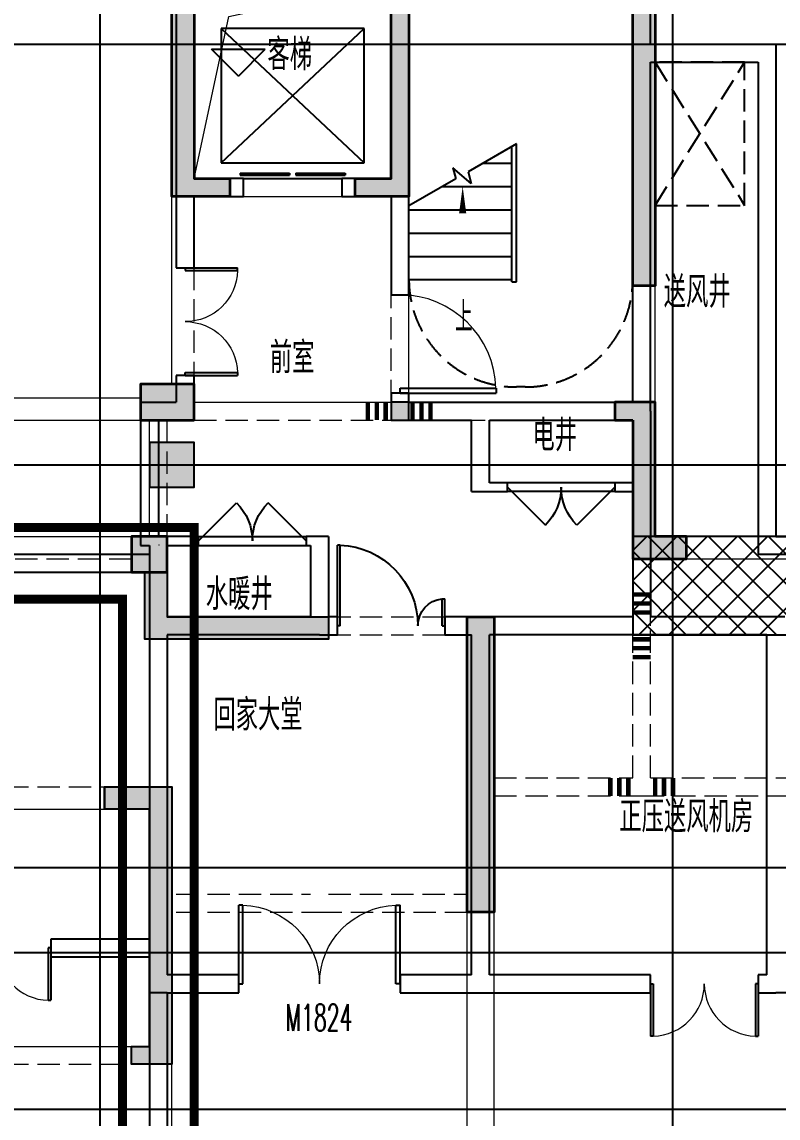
# Model space of a CAD drawing. Extents: x 369444 to 684549, y -549309 to 575337.
# Drawn here: x 544050 to 552498, y 211206 to 223457 of the extents above; entities that cross this region are included whole.
import ezdxf

# ---------------------------------------------------------------- set-up
doc = ezdxf.new("R2010")
doc.units = 0
doc.header["$LTSCALE"] = 1000
doc.header["$MEASUREMENT"] = 0
doc.linetypes.add('DASH', pattern=[0.35, 0.25, -0.1])
doc.linetypes.add('线型3', pattern=[500, 300, -200])
for name, color, linetype in [('COLUMN', 9, 'Continuous'), ('DIM_LEAD', 3, 'Continuous'), ('DIM_SYMB', 3, 'Continuous'), ('DOTE', 1, 'Continuous'), ('EVTR', 2, 'Continuous'), ('PKPM_WPJ', 7, 'Continuous'), ('PUB_TEXT', 7, 'Continuous'), ('STAIR', 2, 'Continuous'), ('WALL', 9, 'Continuous'), ('WINDOW', 4, 'Continuous'), ('WINDOW_TEXT', 7, 'Continuous'), ('图层2', 7, 'Continuous'), ('填充', 8, 'Continuous'), ('平面文字图层', 7, 'Continuous'), ('构造柱', 6, 'Continuous'), ('砼墙', 151, 'Continuous'), ('防火分区线', 7, 'Continuous'), ('风井', 7, 'Continuous')]:
    doc.layers.add(name, color=color, linetype=linetype)
for name, color, linetype, lineweight in [('柱', 2, 'Continuous', 35), ('梁', 4, 'Continuous', 18), ('梁虚线', 134, '线型3', 18), ('次梁箍筋', 1, 'Continuous', 40), ('洞口边线', 9, 'Continuous', 18), ('门虚线', 2, 'Continuous', 18)]:
    doc.layers.add(name, color=color, linetype=linetype, lineweight=lineweight)
doc.styles.add('_TCH_DIM', font='SIMPLEX', dxfattribs={"bigfont": 'GBCBIG'})
doc.styles.add('_TCH_WINDOW', font='SIMPLEX', dxfattribs={"height": 3.5, "bigfont": 'GBCBIG'})
doc.styles.add('HNSJY', font='hnsjy-07.shx', dxfattribs={"width": 0.8, "bigfont": 'hnsjy-hz.shx'})

# ---------------------------------------------------------------- blocks, each defined once
blk = doc.blocks.new('561h56dgfghf')
at = {"layer": '填充'}
h = blk.add_hatch(color=0, dxfattribs=at)
h.dxf.hatch_style = 1
h.paths.add_polyline_path([(-2797395, 482826), (-2794745, 482826), (-2794745, 482576), (-2794745, 480176), (-2795345, 480176), (-2795345, 480376), (-2794945, 480376), (-2794945, 482576), (-2797145, 482576), (-2797145, 480376), (-2796745, 480376), (-2796745, 480176), (-2797395, 480176)])
h = blk.add_hatch(color=0, dxfattribs=at)
h.dxf.hatch_style = 1
h.paths.add_polyline_path([(-2792245, 482576), (-2792647, 482576), (-2792647, 482826), (-2791995, 482826), (-2791995, 479176), (-2792245, 479176)])
h = blk.add_hatch(color=0, dxfattribs=at)
h.dxf.hatch_style = 1
h.paths.add_polyline_path([(-2797145, 477676), (-2797145, 478076), (-2797745, 478076), (-2797745, 477676)])
h = blk.add_hatch(color=0, dxfattribs=at)
h.dxf.hatch_style = 1
h.paths.add_polyline_path([(-2791645, 476376), (-2791995, 476376), (-2791995, 477876), (-2792245, 477876), (-2792245, 476126), (-2791645, 476126)])
h.paths.add_polyline_path([(-2792445, 477676), (-2792245, 477676), (-2792245, 477876), (-2792445, 477876)], flags=16)
h = blk.add_hatch(color=0, dxfattribs=at)
h.dxf.hatch_style = 1
h.paths.add_polyline_path([(-2797695, 475976), (-2797445, 475976), (-2797445, 476376), (-2797845, 476376), (-2797845, 475976)])
h = blk.add_hatch(color=0, dxfattribs=at)
h.dxf.hatch_style = 1
h.paths.add_polyline_path([(-2797695, 475976), (-2797445, 475976), (-2797445, 475476), (-2795645, 475476), (-2795645, 475226), (-2797695, 475226)])
h = blk.add_hatch(color=0, dxfattribs=at)
h.dxf.hatch_style = 1
h.paths.add_polyline_path([(-2794095, 472176), (-2794095, 475476), (-2793795, 475476), (-2793795, 472176)])
h = blk.add_hatch(color=0, dxfattribs=at)
h.dxf.hatch_style = 1
h.paths.add_polyline_path([(-2797645, 470476), (-2797395, 470476), (-2797395, 473576), (-2798145, 473576), (-2798145, 473326), (-2797645, 473326), (-2797645, 470676), (-2797845, 470676), (-2797845, 470476)])
at = {"layer": '柱', "color": 0, "ltscale": 1}
for points in [[(-2797145, 477676), (-2797145, 478076), (-2797745, 478076), (-2797745, 477676)], [(-2797695, 475976), (-2797445, 475976), (-2797445, 476376), (-2797845, 476376), (-2797845, 475976)]]:
    blk.add_lwpolyline(points, close=True, dxfattribs=at)
at = {"layer": '砼墙', "color": 0, "lineweight": 35, "ltscale": 1}
for points in [[(-2797395, 482826), (-2794745, 482826), (-2794745, 482576), (-2794745, 480176), (-2795345, 480176), (-2795345, 480376), (-2794945, 480376), (-2794945, 482576), (-2797145, 482576), (-2797145, 480376), (-2796745, 480376), (-2796745, 480176), (-2797395, 480176)], [(-2792245, 482576), (-2792647, 482576), (-2792647, 482826), (-2791995, 482826), (-2791995, 479176), (-2792245, 479176)], [(-2794095, 472176), (-2794095, 475476), (-2793795, 475476), (-2793795, 472176)]]:
    blk.add_lwpolyline(points, close=True, dxfattribs=at)
for points in [[(-2792245, 477876), (-2792445, 477876), (-2792445, 477676), (-2792245, 477676)], [(-2792245, 477676), (-2792245, 476126), (-2791645, 476126), (-2791645, 476376), (-2791995, 476376), (-2791995, 477876), (-2792245, 477876)]]:
    blk.add_lwpolyline(points, dxfattribs=at)
at = {"layer": '砼墙', "color": 0}
blk.add_lwpolyline([(-2797695, 475976), (-2797445, 475976), (-2797445, 475476), (-2795645, 475476), (-2795645, 475226), (-2797695, 475226)], close=True, dxfattribs=at)
blk.add_lwpolyline([(-2797645, 470476), (-2797845, 470476), (-2797845, 470676), (-2797645, 470676), (-2797645, 473326), (-2798145, 473326), (-2798145, 473576), (-2797395, 473576), (-2797395, 470476), (-2797645, 470476)], dxfattribs=at)
blk = doc.blocks.new('A$C6F0867FE')
at = {"layer": '构造柱'}
for points in [[(100, -5000), (-100, -5000), (-100, -5200), (100, -5200)], [(17700, -5000), (17900, -5000), (17900, -5200), (17700, -5200)]]:
    blk.add_hatch(color=256, dxfattribs=at).paths.add_polyline_path(points)
for points in [[(-100, -5000), (100, -5000), (100, -5200), (-100, -5200)], [(17900, -5000), (17700, -5000), (17700, -5200), (17900, -5200)]]:
    blk.add_lwpolyline(points, close=True, dxfattribs=at)
blk = doc.blocks.new('$DorLib2D$00000116')
at = {"color": 0}
for p, q in [((-0.5, 0), (-0.146, 0.354)), ((0.5, 0), (0.146, 0.354))]:
    blk.add_line(p, q, dxfattribs=at)
for centre, start, end in [((-0.5, 0), 0, 45), ((0.5, 0), 135, 180)]:
    blk.add_arc(centre, 0.5, start, end, dxfattribs=at)
blk = doc.blocks.new('$DorLib2D$00000001')
for p, q in [((0.45, 0.975), (0.5, 0.975)), ((0.45, 0), (0.45, 0.975)), ((0.5, 0), (0.5, 0.975)), ((0.5, 0), (0.45, 0))]:
    blk.add_line(p, q)
at = {"lineweight": 13}
blk.add_arc((0.475, 0), 0.975, 91.4693, 180, dxfattribs=at)
blk = doc.blocks.new('$DORLIB2D$00000127')
at = {"color": 0}
for points in [[(-0.533, 0.795), (-0.533, 0.69)], [(-0.033, 0.795), (-0.533, 0.795)], [(-0.033, 0.795), (-0.033, 0.69)], [(0.533, 0.795), (0.033, 0.795)], [(0.033, 0.795), (0.033, 0.69)], [(0.533, 0.795), (0.533, 0.69)], [(-0.033, 0.69), (-0.533, 0.69)], [(0.533, 0.69), (0.033, 0.69)], [(0.5, 0.5), (-0.5, 0.5)]]:
    blk.add_lwpolyline(points, dxfattribs=at)
blk = doc.blocks.new('$DorLib2D$00000002')
for p, q in [((-0.5, 0), (-0.5, 0.4875)), ((-0.475, 0.4875), (-0.5, 0.4875)), ((-0.475, 0), (-0.475, 0.4875)), ((0.475, 0), (0.475, 0.4875)), ((0.475, 0.4875), (0.5, 0.4875)), ((0.5, 0), (0.5, 0.4875)), ((-0.5, 0), (-0.475, 0)), ((0.5, 0), (0.475, 0))]:
    blk.add_line(p, q)
at = {"lineweight": 13}
for centre, start, end in [((-0.4875, 0), 0, 88.53072), ((0.4875, 0), 91.46928, 180)]:
    blk.add_arc(centre, 0.4875, start, end, dxfattribs=at)
blk = doc.blocks.new('$DorLib2D$00000225')
at = {"color": 0}
for p, q in [((0.475, -0.001), (0.475, 0.752)), ((0.475, 0.752), (0.5, 0.752)), ((0.5, -0.001), (0.5, 0.752)), ((-0.5, 0), (-0.5, 0.252)), ((-0.475, 0.252), (-0.5, 0.252)), ((-0.475, 0), (-0.475, 0.252)), ((-0.475, 0), (-0.5, 0)), ((0.475, -0.001), (0.5, -0.001))]:
    blk.add_line(p, q, dxfattribs=at)
for centre, radius, start, end in [((0.505, -0.002), 0.755, 92.2493, 179.7238), ((-0.501, 0.003), 0.251, 359.7899, 84.0974)]:
    blk.add_arc(centre, radius, start, end, dxfattribs=at)
blk = doc.blocks.new('column500')
h = blk.add_hatch(color=0)
h.dxf.hatch_style = 1
h.paths.add_polyline_path([(-216381, -381440), (-215881, -381440), (-215881, -380940), (-216381, -380940)])
at = {"color": 0}
blk.add_lwpolyline([(-216381, -381440), (-215881, -381440), (-215881, -380940), (-216381, -380940)], close=True, dxfattribs=at)
blk = doc.blocks.new('8#梁图')
at = {"layer": '柱', "color": 0, "ltscale": 1}
for p, q in [((1113664, -66396), (1113664, -66796)), ((1114264, -66396), (1113664, -66396)), ((1114264, -66796), (1114264, -66396)), ((1113664, -66796), (1114264, -66796)), ((1113564, -68096), (1113564, -68496)), ((1113964, -68096), (1113564, -68096)), ((1113964, -68496), (1113964, -68096)), ((1113564, -68496), (1113714, -68496)), ((1113714, -68496), (1113964, -68496))]:
    blk.add_line(p, q, dxfattribs=at)
at = {"layer": '梁', "color": 0, "lineweight": 18, "ltscale": 1}
for p, q in [((1114014, -66396), (1114014, -64296)), ((1116664, -65126), (1116664, -64296)), ((1116664, -66596), (1116664, -65126)), ((1110964, -66546), (1113664, -66546)), ((1114264, -66596), (1116564, -66596)), ((1116564, -66596), (1119164, -66596)), ((1110964, -66796), (1113664, -66796)), ((1113764, -68096), (1113764, -66796)), ((1101764, -68096), (1113564, -68096)), ((1112164, -71146), (1113264, -71146)), ((1112164, -73796), (1113764, -73796))]:
    blk.add_line(p, q, dxfattribs=at)
at = {"layer": '梁虚线', "color": 0, "linetype": 'DASH', "lineweight": 18, "ltscale": 1}
for p, q in [((1114264, -66396), (1114264, -64296)), ((1116464, -65126), (1116464, -64296)), ((1116464, -66596), (1116464, -65126)), ((1113964, -68096), (1113964, -66796)), ((1114264, -66796), (1116564, -66796)), ((1116564, -66796), (1119164, -66796)), ((1101764, -68346), (1113564, -68346)), ((1119164, -68996), (1119164, -68346)), ((1119364, -69096), (1119364, -68346)), ((1115764, -68996), (1117314, -68996)), ((1117614, -68996), (1119164, -68996)), ((1115764, -69196), (1117314, -69196)), ((1117614, -69196), (1119164, -69196)), ((1119164, -70796), (1119164, -69196)), ((1119364, -70796), (1119364, -69096)), ((1113764, -70896), (1113764, -69246)), ((1113964, -70896), (1113964, -69246)), ((1117614, -70796), (1119164, -70796)), ((1119364, -70796), (1121614, -70796)), ((1112164, -70896), (1113264, -70896)), ((1117614, -70996), (1119264, -70996)), ((1119264, -70996), (1121614, -70996)), ((1114064, -72096), (1115564, -72096)), ((1115764, -72096), (1117314, -72096)), ((1114064, -72296), (1115664, -72296)), ((1115664, -72296), (1117314, -72296)), ((1112164, -73996), (1113564, -73996))]:
    blk.add_line(p, q, dxfattribs=at)
at = {"layer": '次梁箍筋', "color": 0, "linetype": 'Continuous', "const_width": 50}
for points in [[(1116204, -66596), (1116204, -66796)], [(1116304, -66596), (1116304, -66796)], [(1116404, -66596), (1116404, -66796)], [(1116704, -66596), (1116704, -66796)], [(1116804, -66596), (1116804, -66796)], [(1116904, -66596), (1116904, -66796)], [(1119164, -68746), (1119364, -68746)], [(1119164, -68846), (1119364, -68846)], [(1119164, -68946), (1119364, -68946)], [(1119164, -69246), (1119364, -69246)], [(1119164, -69346), (1119364, -69346)], [(1119164, -69446), (1119364, -69446)], [(1118914, -70796), (1118914, -70996)], [(1119014, -70796), (1119014, -70996)], [(1119114, -70796), (1119114, -70996)], [(1119414, -70796), (1119414, -70996)], [(1119514, -70796), (1119514, -70996)], [(1119614, -70796), (1119614, -70996)]]:
    blk.add_lwpolyline(points, dxfattribs=at)
at = {"layer": '洞口边线', "color": 0, "ltscale": 1}
blk.add_lwpolyline([(1116464, -61896), (1114264, -61896), (1114264, -64096), (1114653, -62285), (1116464, -61896)], close=True, dxfattribs=at)
blk.add_lwpolyline([(1116464, -61896), (1114264, -61896), (1114264, -64096), (1114653, -62285), (1116464, -61896)], close=True, dxfattribs=at)
blk.add_lwpolyline([(1116464, -61896), (1114264, -61896), (1114264, -64096), (1114653, -62285), (1116464, -61896)], close=True, dxfattribs=at)
at = {"layer": '砼墙', "color": 0, "lineweight": 35, "ltscale": 1}
for p, q in [((1114014, -64296), (1114014, -61646)), ((1119414, -61646), (1119414, -65296)), ((1114264, -61896), (1114264, -64096)), ((1116464, -64096), (1116464, -61896)), ((1116664, -61896), (1116664, -64296)), ((1119164, -65296), (1119164, -61896)), ((1114264, -64096), (1114664, -64096)), ((1114664, -64096), (1114664, -64296)), ((1116064, -64096), (1116464, -64096)), ((1116064, -64296), (1116064, -64096)), ((1114664, -64296), (1114014, -64296)), ((1116664, -64296), (1116064, -64296)), ((1119414, -65296), (1119164, -65296)), ((1117314, -68996), (1117614, -68996)), ((1117314, -72296), (1117314, -68996)), ((1117614, -68996), (1117614, -72296)), ((1117614, -72296), (1117314, -72296))]:
    blk.add_line(p, q, dxfattribs=at)
at = {"layer": '砼墙', "color": 0}
for p, q in [((1118964, -66596), (1118964, -66796)), ((1119164, -66596), (1118964, -66596)), ((1119414, -66596), (1119164, -66596)), ((1119414, -68096), (1119414, -66596)), ((1118964, -66796), (1119164, -66796)), ((1119164, -66796), (1119164, -68346)), ((1119764, -68096), (1119414, -68096)), ((1119764, -68346), (1119764, -68096)), ((1119164, -68346), (1119764, -68346)), ((1113714, -69246), (1113714, -68496)), ((1113714, -68496), (1113964, -68496)), ((1113964, -68496), (1113964, -68996)), ((1113964, -68996), (1115764, -68996)), ((1115764, -68996), (1115764, -69246)), ((1115764, -69246), (1113714, -69246)), ((1113264, -70896), (1114014, -70896)), ((1113264, -71146), (1113264, -70896)), ((1114014, -70896), (1114014, -73996)), ((1113764, -71146), (1113264, -71146)), ((1113764, -73796), (1113764, -71146)), ((1113564, -73796), (1113764, -73796)), ((1113564, -73996), (1113564, -73796)), ((1113764, -73996), (1113564, -73996)), ((1114014, -73996), (1113764, -73996))]:
    blk.add_line(p, q, dxfattribs=at)
at = {"layer": '门虚线', "color": 0, "lineweight": 18, "ltscale": 1}
for p, q in [((1114664, -64096), (1116064, -64096)), ((1114664, -64296), (1116064, -64296)), ((1119164, -66596), (1119164, -65296)), ((1119764, -68346), (1121264, -68346)), ((1117314, -75196), (1117314, -72296)), ((1117614, -75196), (1117614, -72296)), ((1113764, -75996), (1113764, -73996)), ((1114014, -75996), (1114014, -73996))]:
    blk.add_line(p, q, dxfattribs=at)
at = {"layer": '门虚线', "color": 0, "linetype": 'Continuous', "lineweight": 18, "ltscale": 1}
for p, q in [((1119414, -66596), (1119414, -65296)), ((1119764, -68096), (1121264, -68096))]:
    blk.add_line(p, q, dxfattribs=at)

msp = doc.modelspace()

# ---------------------------------------------------------------- hatches: boundary and pattern name
at = {"layer": '填充'}
h = msp.add_hatch(dxfattribs=at)
h.set_pattern_fill('ANSI37', color=256, scale=150, angle=180)
h.set_pattern_definition([(135, (1309926.73, 855367.9), (168.3798, 168.3798), []), (45, (1309926.73, 855367.9), (168.3798, -168.3798), [])])
h.paths.add_polyline_path([(553574.5, 217707), (550874.5, 217707), (550874.5, 216607), (553574.5, 216607)])

# ---------------------------------------------------------------- linework, layer by layer
at = {"layer": 'DIM_LEAD'}
for p, q in [((546468.8, 222850.8), (546168.8, 223150.8)), ((546168.8, 223150.8), (546768.8, 223150.8)), ((546468.8, 222850.8), (546768.8, 223150.8))]:
    msp.add_line(p, q, dxfattribs=at)
at = {"layer": 'DIM_SYMB'}
msp.add_lwpolyline([(548974.5, 220447, 0, 0, 0), (548974.5, 221617, 0, 80, 0), (548974.5, 221317, 0, 0, 0)], format="xyseb", dxfattribs=at)
at = {"layer": 'DOTE', "color": 8}
for p, q in [((544924.5, 59364.2), (544924.5, 476704.8)), ((551324.5, 59364.2), (551324.5, 261807))]:
    msp.add_line(p, q, dxfattribs=at)
at = {"layer": 'DOTE', "color": 8, "lineweight": -2}
for p, q in [((377844.4, 223207), (624570.9, 223207)), ((377844.4, 218507), (624570.9, 218507)), ((377844.4, 214007), (624570.9, 214007)), ((377844.4, 213057), (624570.9, 213057)), ((377844.4, 211307), (624570.9, 211307))]:
    msp.add_line(p, q, dxfattribs=at)
at = {"layer": 'EVTR'}
for p, q in [((546274.5, 223382), (546274.5, 221882)), ((547874.5, 223382), (546274.5, 223382)), ((546274.5, 223382), (547874.5, 221882)), ((546274.5, 221882), (547874.5, 223382)), ((547874.5, 221882), (547874.5, 223382)), ((546274.5, 221882), (547874.5, 221882))]:
    msp.add_line(p, q, dxfattribs=at)
at = {"layer": 'STAIR'}
for p, q in [((549574.5, 222093.4), (549035, 221781.9)), ((549524.5, 220552), (549524.5, 222064.5)), ((549574.5, 220577), (549574.5, 222093.4)), ((549574.5, 220552), (549574.5, 222093.4)), ((549199.7, 221877), (549524.5, 221877)), ((549069.9, 221651.5), (548863.9, 221824.4)), ((548863.9, 221824.4), (548896.7, 221702.1)), ((549035, 221781.9), (549069.9, 221651.5)), ((548896.7, 221702.1), (548374.5, 221400.6)), ((548749.3, 221617), (549524.5, 221617)), ((548374.5, 220577), (548374.5, 221400.6)), ((548374.5, 221357), (549524.5, 221357)), ((548374.5, 221097), (549524.5, 221097)), ((548374.5, 220837), (549524.5, 220837)), ((548374.5, 220577), (549524.5, 220577)), ((549524.5, 220552), (549574.5, 220552))]:
    msp.add_line(p, q, dxfattribs=at)
at = {"layer": 'STAIR', "color": 8, "linetype": 'DASH'}
msp.add_line((549674.5, 219377), (549574.5, 219377), dxfattribs=at)
for centre, start, end in [((549574.5, 220577), 180, 270), ((549674.5, 220577), 270, 0)]:
    msp.add_arc(centre, 1200, start, end, dxfattribs=at)
at = {"layer": 'WALL'}
for p, q in [((545774.5, 224107), (545774.5, 221607)), ((551074.5, 223207), (551074.5, 224107)), ((545974.5, 223907), (545974.5, 221707)), ((548174.5, 221707), (548174.5, 223907)), ((548374.5, 221607), (548374.5, 223907)), ((550874.5, 223107), (550874.5, 223907)), ((550874.5, 219207), (550874.5, 223107)), ((551074.5, 223207), (552474.5, 223207)), ((552474.5, 223207), (552474.5, 217707)), ((551074.5, 223007), (552274.5, 223007)), ((551074.5, 219107), (551074.5, 223007)), ((552274.5, 223007), (552274.5, 217507)), ((546524.5, 221707), (545974.5, 221707)), ((546524.5, 221507), (546524.5, 221707)), ((548174.5, 221707), (547624.5, 221707)), ((547624.5, 221707), (547624.5, 221507)), ((545774.5, 221607), (545774.5, 220707)), ((545974.5, 221507), (546524.5, 221507)), ((545974.5, 220707), (545974.5, 221507)), ((547624.5, 221507), (548174.5, 221507)), ((548174.5, 221507), (548174.5, 220407)), ((548374.5, 220407), (548374.5, 221607)), ((545774.5, 220707), (545974.5, 220707)), ((548174.5, 220407), (548374.5, 220407)), ((545974.5, 219507), (545774.5, 219507)), ((545774.5, 219507), (545774.5, 219207)), ((545974.5, 219007), (545974.5, 219507)), ((548374.5, 219307), (548174.5, 219307)), ((548174.5, 219307), (548174.5, 219007)), ((548374.5, 219207), (548374.5, 219307)), ((545374.5, 219207), (545374.5, 217607)), ((545374.5, 219207), (545774.5, 219207)), ((548374.5, 219207), (549174.5, 219207)), ((549174.5, 219207), (550874.5, 219207)), ((551074.5, 219107), (551074.5, 218307)), ((545574.5, 219007), (545574.5, 217707)), ((545574.5, 219007), (545974.5, 219007)), ((548174.5, 219007), (549074.5, 219007)), ((549074.5, 218207), (549074.5, 219007)), ((549274.5, 218307), (549274.5, 219007)), ((549274.5, 219007), (550874.5, 219007)), ((550874.5, 219007), (550874.5, 218307)), ((549074.5, 218207), (549474.5, 218207)), ((549474.5, 218307), (549274.5, 218307)), ((549474.5, 218207), (549474.5, 218307)), ((550874.5, 218307), (550674.5, 218307)), ((550674.5, 218307), (550674.5, 218207)), ((550674.5, 218207), (550874.5, 218207)), ((550874.5, 218207), (550874.5, 216807)), ((551074.5, 218307), (551074.5, 216807)), ((546024.5, 217707), (545574.5, 217707)), ((546024.5, 217607), (546024.5, 217707)), ((547474.5, 217707), (547224.5, 217707)), ((547224.5, 217707), (547224.5, 217607)), ((547474.5, 217707), (547474.5, 216807)), ((552474.5, 217707), (553574.5, 217707)), ((545374.5, 217607), (545474.5, 217607)), ((545474.5, 217607), (545474.5, 216707)), ((545580.2, 217613.4), (545580.5, 217607.3)), ((545674.5, 217607), (545674.5, 216807)), ((545674.5, 217607), (546024.5, 217607)), ((547224.5, 217607), (547274.5, 217607)), ((547274.5, 217607), (547274.5, 216807)), ((542474.5, 217507), (545474.5, 217507)), ((545474.5, 217507), (545474.5, 217307)), ((552274.5, 217507), (553374.5, 217507)), ((542574.5, 217307), (545474.5, 217307)), ((547274.5, 216807), (545674.5, 216807)), ((547574.5, 216807), (547474.5, 216807)), ((547574.5, 216607), (547574.5, 216807)), ((549174.5, 216807), (548774.5, 216807)), ((548774.5, 216807), (548774.5, 216607)), ((550874.5, 216807), (549174.5, 216807)), ((552574.5, 216807), (551074.5, 216807)), ((545474.5, 216707), (545474.5, 212707)), ((547374.5, 216607), (545674.5, 216607)), ((545674.5, 216607), (545674.5, 212807)), ((547374.5, 216607), (547574.5, 216607)), ((548774.5, 216607), (549074.5, 216607)), ((549074.5, 212807), (549074.5, 216607)), ((549274.5, 212807), (549274.5, 216607)), ((550974.5, 216607), (549274.5, 216607)), ((552374.5, 216607), (550974.5, 216607)), ((552374.5, 212807), (552374.5, 216607)), ((545474.5, 213207), (544374.5, 213207)), ((544374.5, 213207), (544374.5, 213007)), ((545474.5, 213007), (545474.5, 213207)), ((544374.5, 213007), (545474.5, 213007)), ((546474.5, 212807), (545674.5, 212807)), ((546474.5, 212607), (546474.5, 212807)), ((549074.5, 212807), (548274.5, 212807)), ((548274.5, 212807), (548274.5, 212607)), ((551074.5, 212807), (549274.5, 212807)), ((551074.5, 212607), (551074.5, 212807)), ((552374.5, 212807), (552274.5, 212807)), ((552274.5, 212807), (552274.5, 212607)), ((545474.5, 212707), (545474.5, 207507)), ((545674.5, 212607), (546474.5, 212607)), ((545674.5, 212607), (545674.5, 207507)), ((548274.5, 212607), (549174.5, 212607)), ((549174.5, 212607), (551074.5, 212607)), ((552274.5, 212607), (552474.5, 212607)), ((553374.5, 212607), (552474.5, 212607))]:
    msp.add_line(p, q, dxfattribs=at)
at = {"layer": 'WALL', "linetype": 'ByBlock'}
for p, q in [((545474.5, 212607), (545474.5, 207607)), ((545674.5, 212607), (545474.5, 212607)), ((545674.5, 212607), (545674.5, 207407))]:
    msp.add_line(p, q, dxfattribs=at)
at = {"layer": 'WINDOW'}
for p, q in [((550674.5, 218307), (549474.5, 218307)), ((550674.5, 218207), (549474.5, 218207)), ((546024.5, 217707), (547224.5, 217707)), ((546024.5, 217607), (547224.5, 217607))]:
    msp.add_line(p, q, dxfattribs=at)
at = {"layer": '填充'}
msp.add_lwpolyline([(553574.5, 217707), (550874.5, 217707), (550874.5, 216607), (553574.5, 216607)], close=True, dxfattribs=at)
at = {"layer": '防火分区线', "color": 5, "linetype": 'DASH', "ltscale": 8, "const_width": 100}
for points in [[(545624.5, 179057), (474322.1, 179057), (474421.6, 195357), (451024.5, 195357), (451024.5, 200314.9), (452874.5, 206564.9), (452874.5, 217357), (456674.5, 217357), (456674.5, 218057), (469024.5, 218057), (469024.5, 224657), (475074.5, 224657), (475074.5, 218007), (476774.5, 218007), (476774.5, 218757.8), (527374.5, 218757.8), (527374.5, 224607), (533274.5, 224607), (533274.5, 222207), (533774.5, 222207), (533774.5, 217807), (545974.5, 217807), (545974.5, 207107), (545624.5, 207107)], [(544824.5, 179857), (475127, 179857), (475226.5, 196157), (451824.5, 196157), (451824.5, 200199), (453674.5, 206449), (453674.5, 216557), (457474.5, 216557), (457474.5, 217257), (469824.5, 217257), (469824.5, 223857), (474274.5, 223857), (474274.5, 217207), (477574.5, 217207), (477574.5, 217957.8), (528174.5, 217957.8), (528174.5, 223807), (532474.5, 223807), (532474.5, 221407), (532974.5, 221407), (532974.5, 217007), (545174.5, 217007), (545174.5, 207907), (544824.5, 207907)]]:
    msp.add_lwpolyline(points, close=True, dxfattribs=at)
at = {"layer": '防火分区线', "color": 6, "linetype": 'DASH', "ltscale": 8, "const_width": 100}
for points in [[(533774.5, 217807), (545974.5, 217807), (545974.5, 207107), (545624.5, 207107), (545624.5, 179857)], [(532974.5, 217007), (545174.5, 217007), (545174.5, 207907), (544824.5, 207907), (544824.5, 179057)]]:
    msp.add_lwpolyline(points, dxfattribs=at)
at = {"layer": '风井', "linetype": 'DASH'}
for p, q in [((551124.5, 223007), (552124.5, 221407)), ((551124.5, 221407), (552124.5, 223007))]:
    msp.add_line(p, q, dxfattribs=at)
msp.add_lwpolyline([(551124.5, 223007), (551124.5, 221407), (552124.5, 221407), (552124.5, 223007)], close=True, dxfattribs=at)

# ---------------------------------------------------------------- block references
msp.add_blockref('A$C6F0867FE', (530474.5, 224207))
at = {"layer": 'COLUMN', "color": 8, "rotation": 270}
msp.add_blockref('column500', (926914.4, 2376.1), dxfattribs=at)
at = {"layer": 'PKPM_WPJ', "color": 8}
msp.add_blockref('8#梁图', (-568289.3, 285803.2), dxfattribs=at)
at = {"layer": 'WINDOW'}
for name, p, xscale, yscale, zscale in [('$DORLIB2D$00000127', (547074.5, 221607), -1100, 200, 200), ('$DorLib2D$00000116', (546624.5, 217657), -1200, 1200, 100), ('$DorLib2D$00000225', (548174.5, 216707), -1200, 1200, 200)]:
    msp.add_blockref(name, p, dxfattribs=dict(at, xscale=xscale, yscale=yscale, zscale=zscale))
for name, p, xscale, yscale, zscale, rotation in [('$DorLib2D$00000002', (545874.5, 220107), -1200, 1200, 200, 270), ('$DorLib2D$00000001', (548274.5, 219857), 1100, 1100, 200, 270), ('$DorLib2D$00000116', (550074.5, 218257), -1200, 1200, 100, 180), ('$DorLib2D$00000002', (543774.5, 213107), 1200, 1200, 200, 180), ('$DorLib2D$00000002', (551674.5, 212707), 1200, 1200, 200, 180)]:
    msp.add_blockref(name, p, dxfattribs=dict(at, xscale=xscale, yscale=yscale, zscale=zscale, rotation=rotation))
ref = msp.add_blockref('$DorLib2D$00000002', (547374.5, 212707), dxfattribs=dict(at, xscale=-1800, yscale=1800, zscale=200))
ref.add_attrib('A', 'M1824', (546994.5, 212181.2), dxfattribs={"layer": 'WINDOW_TEXT', "height": 297.5, "style": '_TCH_WINDOW', "width": 0.564706})
at = {"layer": '图层2', "color": 8}
msp.add_blockref('561h56dgfghf', (3343119.6, -258668.6), dxfattribs=at)

# ---------------------------------------------------------------- texts
at = {"layer": 'PUB_TEXT', "style": '_TCH_DIM', "width": 0.8}
msp.add_text('上', height=337.6, dxfattribs=at).set_placement((548891.1, 219992))
at = {"layer": '平面文字图层', "style": 'HNSJY', "width": 0.75}
for s, p in [('客梯', (546792.9, 222917.6)), ('送风井', (551220.6, 220264)), ('前室', (546819.3, 219530.1)), ('电井', (549753.2, 218661.1)), ('水暖井', (546104.7, 216885.8)), ('回家大堂', (546189.4, 215537.3)), ('正压送风机房', (550724.7, 214398.1))]:
    msp.add_text(s, height=350, dxfattribs=at).set_placement(p)

doc.saveas('drawing.dxf')
